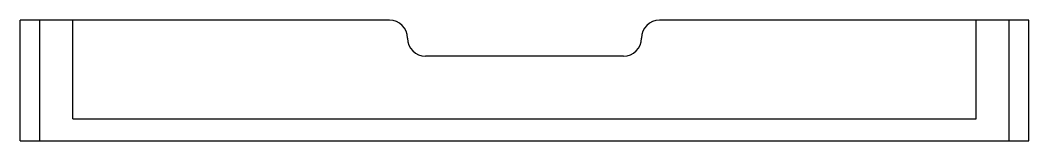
# Model space of a CAD drawing. Header units: millimetres. Extents: x -580 to -20, y 20 to 87.
import ezdxf

# ---------------------------------------------------------------- set-up
doc = ezdxf.new("R2010")
doc.units = ezdxf.units.MM

msp = doc.modelspace()

# ---------------------------------------------------------------- linework, layer by layer
at = {"color": 7, "linetype": 'Continuous', "lineweight": 25}
for p, q in [((-580, 20), (-580, 87)), ((-375, 87), (-580, 87)), ((-569, 20), (-569, 87)), ((-550.7, 32.2), (-550.7, 87)), ((-20, 87), (-225, 87)), ((-49.3, 32.2), (-49.3, 87)), ((-31, 20), (-31, 87)), ((-20, 20), (-20, 87)), ((-245, 67), (-355, 67)), ((-550.7, 32.2), (-49.3, 32.2)), ((-580, 20), (-20, 20))]:
    msp.add_line(p, q, dxfattribs=at)
for centre, start, end in [((-375, 77), 0, 90), ((-225, 77), 90, 180), ((-355, 77), 180, 270), ((-245, 77), 270, 0)]:
    msp.add_arc(centre, 10, start, end, dxfattribs=at)

doc.saveas('drawing.dxf')
